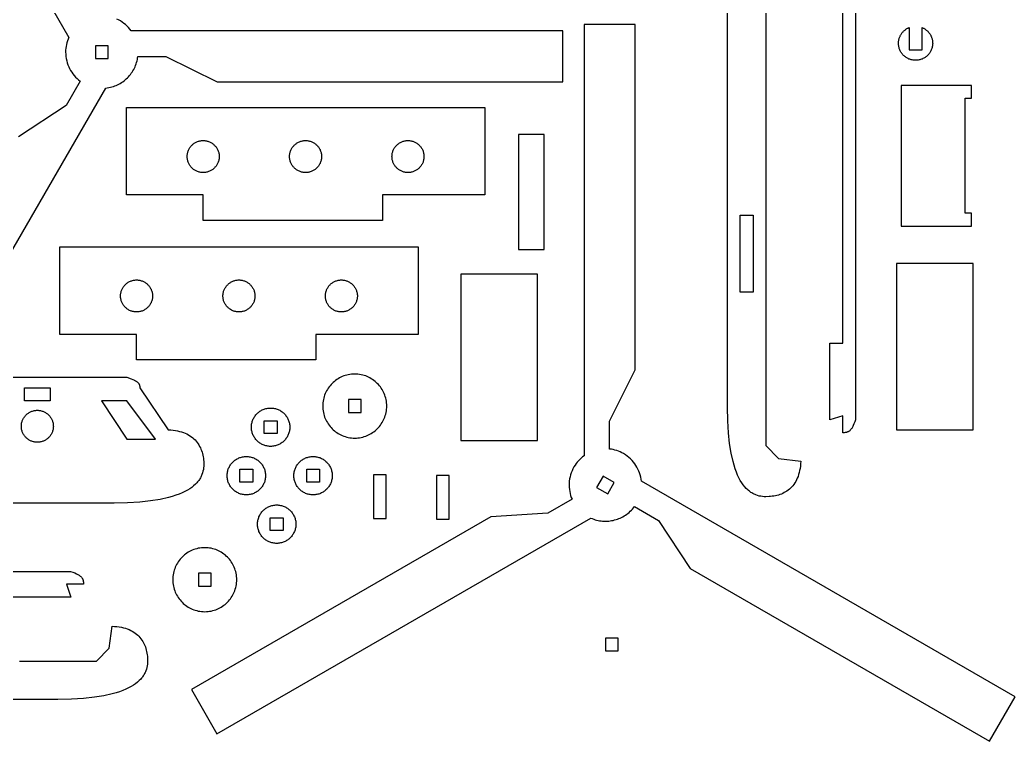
# Model space of a CAD drawing. Header units: inches. Extents: x -18 to 18, y -12.1 to 12.1.
# Drawn here: x -0.33 to 18.04, y -12.12 to 1.19 of the extents above; entities that cross this region are included whole.
import ezdxf

# ---------------------------------------------------------------- set-up
doc = ezdxf.new("R2010")
doc.units = ezdxf.units.IN
doc.header["$MEASUREMENT"] = 0
doc.layers.get('0').update_dxf_attribs({"color": 134})

msp = doc.modelspace()

# ---------------------------------------------------------------- linework, layer by layer
at = {"color": 156}
for points in [[(-3.408, 7.767), (0.574, 0.869), (0.561, 0.838), (0.549, 0.806), (0.539, 0.773), (0.531, 0.74), (0.524, 0.706), (0.519, 0.671), (0.516, 0.635), (0.515, 0.6), (0.517, 0.559), (0.52, 0.519), (0.526, 0.479), (0.535, 0.441), (0.545, 0.403), (0.558, 0.366), (0.572, 0.33), (0.589, 0.295), (0.607, 0.262), (0.628, 0.229), (0.65, 0.198), (0.674, 0.168), (0.699, 0.14), (0.726, 0.113), (0.755, 0.088), (0.785, 0.064), (0.526, -0.384), (-0.356, -0.966)], [(13.438, 3.964), (13.438, -5.249), (13.438, -6.666), (13.674, -6.902), (14.081, -6.956), (14.079, -7.001), (14.075, -7.045), (14.069, -7.087), (14.062, -7.127), (14.053, -7.165), (14.043, -7.201), (14.032, -7.236), (14.019, -7.268), (14.004, -7.299), (13.989, -7.329), (13.972, -7.356), (13.954, -7.382), (13.935, -7.407), (13.916, -7.429), (13.895, -7.451), (13.873, -7.47), (13.85, -7.489), (13.826, -7.506), (13.802, -7.521), (13.777, -7.535), (13.751, -7.548), (13.725, -7.56), (13.698, -7.57), (13.67, -7.579), (13.642, -7.587), (13.614, -7.593), (13.585, -7.599), (13.556, -7.603), (13.527, -7.607), (13.497, -7.609), (13.438, -7.611), (13.408, -7.61), (13.378, -7.607), (13.348, -7.603), (13.317, -7.597), (13.286, -7.588), (13.256, -7.578), (13.24, -7.571), (13.225, -7.564), (13.21, -7.557), (13.195, -7.549), (13.179, -7.54), (13.164, -7.53), (13.149, -7.52), (13.135, -7.508), (13.12, -7.497), (13.105, -7.484), (13.076, -7.456), (13.048, -7.425), (13.02, -7.39), (12.993, -7.351), (12.967, -7.308), (12.942, -7.261), (12.918, -7.21), (12.895, -7.155), (12.873, -7.095), (12.852, -7.03), (12.833, -6.96), (12.798, -6.806), (12.77, -6.629), (12.749, -6.43), (12.735, -6.206), (12.73, -5.957), (12.73, -2.178), (12.73, -1.469), (12.73, 3.728)], [(15.092, 2.783), (15.092, -3.831), (15.092, -6.188), (15.078, -6.23), (15.064, -6.267), (15.05, -6.298), (15.043, -6.313), (15.036, -6.326), (15.029, -6.338), (15.022, -6.349), (15.015, -6.359), (15.007, -6.368), (15, -6.377), (14.993, -6.384), (14.985, -6.391), (14.978, -6.397), (14.97, -6.403), (14.963, -6.407), (14.955, -6.411), (14.948, -6.415), (14.94, -6.418), (14.932, -6.421), (14.925, -6.423), (14.917, -6.424), (14.909, -6.426), (14.902, -6.427), (14.886, -6.428), (14.856, -6.43), (14.856, -6.114), (14.619, -6.193), (14.619, -4.776), (14.856, -4.776), (14.856, 3.964)], [(-2.726, -6.962), (1.256, -0.064), (1.285, -0.06), (1.314, -0.056), (1.342, -0.05), (1.369, -0.042), (1.396, -0.034), (1.423, -0.025), (1.449, -0.014), (1.475, -0.003), (1.5, 0.01), (1.524, 0.023), (1.548, 0.038), (1.571, 0.053), (1.593, 0.07), (1.614, 0.087), (1.635, 0.105), (1.655, 0.124), (1.675, 0.144), (1.693, 0.165), (1.711, 0.186), (1.727, 0.208), (1.743, 0.231), (1.758, 0.255), (1.772, 0.279), (1.784, 0.304), (1.796, 0.329), (1.807, 0.355), (1.817, 0.381), (1.825, 0.408), (1.833, 0.436), (1.839, 0.464), (1.844, 0.492), (1.848, 0.521), (2.366, 0.521), (3.311, 0.048), (9.689, 0.048), (9.689, 0.993), (1.726, 0.993), (1.702, 1.024), (1.677, 1.053), (1.65, 1.081), (1.621, 1.107), (1.591, 1.131), (1.56, 1.154), (1.527, 1.175), (1.493, 1.194), (1.458, 1.211)], [(-0.479, -5.403), (1.647, -5.403), (1.725, -5.432), (1.757, -5.445), (1.784, -5.459), (1.807, -5.472), (1.817, -5.478), (1.826, -5.485), (1.834, -5.491), (1.841, -5.497), (1.848, -5.503), (1.854, -5.509), (1.859, -5.515), (1.864, -5.521), (1.867, -5.527), (1.871, -5.533), (1.874, -5.539), (1.876, -5.545), (1.878, -5.551), (1.88, -5.556), (1.881, -5.562), (1.882, -5.568), (1.882, -5.573), (1.883, -5.579), (1.883, -5.601), (2.409, -6.376), (2.455, -6.378), (2.499, -6.382), (2.541, -6.388), (2.581, -6.395), (2.619, -6.403), (2.655, -6.414), (2.689, -6.425), (2.722, -6.438), (2.753, -6.452), (2.782, -6.468), (2.81, -6.485), (2.836, -6.503), (2.86, -6.521), (2.883, -6.541), (2.904, -6.562), (2.924, -6.584), (2.943, -6.607), (2.959, -6.631), (2.975, -6.655), (2.989, -6.68), (3.002, -6.706), (3.013, -6.732), (3.024, -6.759), (3.033, -6.787), (3.04, -6.815), (3.047, -6.843), (3.053, -6.872), (3.057, -6.901), (3.06, -6.93), (3.063, -6.96), (3.064, -7.019), (3.064, -7.049), (3.061, -7.079), (3.057, -7.109), (3.05, -7.14), (3.042, -7.171), (3.031, -7.201), (3.025, -7.217), (3.018, -7.232), (3.011, -7.247), (3.002, -7.262), (2.993, -7.277), (2.984, -7.293), (2.973, -7.308), (2.962, -7.322), (2.95, -7.337), (2.938, -7.352), (2.91, -7.381), (2.878, -7.409), (2.843, -7.437), (2.805, -7.464), (2.762, -7.49), (2.715, -7.515), (2.664, -7.539), (2.609, -7.562), (2.549, -7.584), (2.484, -7.605), (2.414, -7.624), (2.259, -7.659), (2.083, -7.687), (1.884, -7.708), (1.66, -7.722), (1.411, -7.727), (-2.369, -7.727)], [(-1.752, -8.991), (0.605, -8.991), (0.647, -9.004), (0.683, -9.018), (0.715, -9.032), (0.729, -9.039), (0.742, -9.046), (0.754, -9.054), (0.765, -9.061), (0.775, -9.068), (0.785, -9.075), (0.793, -9.083), (0.801, -9.09), (0.807, -9.097), (0.814, -9.105), (0.819, -9.112), (0.824, -9.12), (0.828, -9.127), (0.831, -9.135), (0.834, -9.143), (0.837, -9.15), (0.839, -9.158), (0.841, -9.166), (0.842, -9.173), (0.844, -9.181), (0.845, -9.196), (0.846, -9.227), (0.531, -9.227), (0.61, -9.463), (-0.807, -9.463)], [(-0.335, -10.644), (1.083, -10.644), (1.319, -10.408), (1.372, -10.001), (1.418, -10.004), (1.462, -10.008), (1.504, -10.013), (1.544, -10.021), (1.582, -10.029), (1.618, -10.039), (1.652, -10.051), (1.685, -10.064), (1.716, -10.078), (1.745, -10.094), (1.773, -10.11), (1.799, -10.128), (1.823, -10.147), (1.846, -10.167), (1.867, -10.188), (1.887, -10.21), (1.906, -10.233), (1.923, -10.256), (1.938, -10.281), (1.952, -10.306), (1.965, -10.332), (1.976, -10.358), (1.987, -10.385), (1.996, -10.413), (2.004, -10.441), (2.01, -10.469), (2.016, -10.498), (2.02, -10.527), (2.024, -10.556), (2.026, -10.585), (2.028, -10.644), (2.027, -10.674), (2.024, -10.705), (2.02, -10.735), (2.014, -10.766), (2.005, -10.796), (1.994, -10.827), (1.988, -10.842), (1.981, -10.858), (1.974, -10.873), (1.965, -10.888), (1.956, -10.903), (1.947, -10.918), (1.936, -10.933), (1.925, -10.948), (1.913, -10.963), (1.901, -10.978), (1.873, -11.006), (1.841, -11.035), (1.806, -11.063), (1.768, -11.089), (1.725, -11.116), (1.678, -11.141), (1.627, -11.165), (1.572, -11.188), (1.512, -11.21), (1.447, -11.231), (1.377, -11.25), (1.222, -11.285), (1.046, -11.313), (0.847, -11.334), (0.623, -11.348), (0.374, -11.353), (-3.406, -11.353)]]:
    msp.add_lwpolyline(points, dxfattribs=at)
for points in [[(10.555, -6.731), (10.555, -6.212), (11.028, -5.268), (11.028, 1.11), (10.083, 1.11), (10.083, -6.855), (10.056, -6.875), (10.029, -6.897), (10.004, -6.92), (9.98, -6.945), (9.957, -6.971), (9.936, -6.999), (9.916, -7.028), (9.897, -7.059), (9.878, -7.095), (9.861, -7.131), (9.846, -7.169), (9.834, -7.206), (9.824, -7.244), (9.816, -7.282), (9.811, -7.321), (9.808, -7.359), (9.807, -7.398), (9.809, -7.436), (9.812, -7.474), (9.818, -7.512), (9.826, -7.549), (9.836, -7.586), (9.848, -7.622), (9.862, -7.657), (9.414, -7.916), (8.36, -7.979), (2.836, -11.168), (3.309, -11.986), (10.207, -8.004), (10.234, -8.015), (10.261, -8.025), (10.288, -8.034), (10.315, -8.042), (10.343, -8.048), (10.371, -8.053), (10.398, -8.057), (10.426, -8.06), (10.454, -8.062), (10.482, -8.062), (10.51, -8.061), (10.538, -8.059), (10.565, -8.056), (10.592, -8.052), (10.62, -8.047), (10.646, -8.04), (10.673, -8.033), (10.699, -8.024), (10.725, -8.014), (10.751, -8.004), (10.776, -7.992), (10.8, -7.979), (10.824, -7.965), (10.848, -7.95), (10.871, -7.934), (10.893, -7.917), (10.915, -7.899), (10.936, -7.879), (10.956, -7.859), (10.975, -7.838), (10.994, -7.816), (11.012, -7.793), (11.46, -8.052), (12.042, -8.934), (17.566, -12.123), (18.038, -11.305), (11.142, -7.323), (11.137, -7.285), (11.129, -7.247), (11.12, -7.209), (11.108, -7.172), (11.094, -7.136), (11.078, -7.101), (11.06, -7.067), (11.04, -7.033), (11.019, -7.001), (10.995, -6.97), (10.969, -6.94), (10.941, -6.911), (10.911, -6.885), (10.88, -6.859), (10.846, -6.836), (10.811, -6.814), (10.781, -6.797), (10.749, -6.782), (10.718, -6.769), (10.686, -6.758), (10.653, -6.748), (10.621, -6.741), (10.588, -6.735)], [(16.084, 1.054), (16.084, 0.644), (16.32, 0.644), (16.32, 1.054), (16.331, 1.049), (16.341, 1.044), (16.351, 1.039), (16.361, 1.033), (16.371, 1.027), (16.381, 1.021), (16.39, 1.014), (16.399, 1.007), (16.408, 1), (16.417, 0.992), (16.425, 0.984), (16.433, 0.976), (16.441, 0.968), (16.448, 0.959), (16.455, 0.95), (16.462, 0.94), (16.468, 0.931), (16.474, 0.921), (16.48, 0.911), (16.485, 0.9), (16.49, 0.89), (16.494, 0.879), (16.498, 0.868), (16.502, 0.857), (16.505, 0.846), (16.508, 0.834), (16.511, 0.823), (16.513, 0.811), (16.515, 0.799), (16.516, 0.787), (16.516, 0.775), (16.517, 0.763), (16.516, 0.746), (16.515, 0.73), (16.513, 0.715), (16.51, 0.699), (16.507, 0.684), (16.502, 0.669), (16.498, 0.654), (16.492, 0.64), (16.486, 0.626), (16.479, 0.612), (16.471, 0.599), (16.463, 0.587), (16.454, 0.574), (16.445, 0.562), (16.435, 0.551), (16.424, 0.54), (16.413, 0.529), (16.402, 0.52), (16.39, 0.51), (16.378, 0.501), (16.365, 0.493), (16.352, 0.486), (16.338, 0.479), (16.324, 0.472), (16.31, 0.467), (16.295, 0.462), (16.28, 0.458), (16.265, 0.454), (16.25, 0.451), (16.234, 0.449), (16.218, 0.448), (16.202, 0.448), (16.186, 0.448), (16.17, 0.449), (16.154, 0.451), (16.138, 0.454), (16.123, 0.458), (16.108, 0.462), (16.093, 0.467), (16.079, 0.472), (16.065, 0.479), (16.052, 0.486), (16.038, 0.493), (16.026, 0.501), (16.013, 0.51), (16.001, 0.52), (15.99, 0.529), (15.979, 0.54), (15.969, 0.551), (15.959, 0.562), (15.949, 0.574), (15.941, 0.587), (15.932, 0.599), (15.925, 0.612), (15.918, 0.626), (15.912, 0.64), (15.906, 0.654), (15.901, 0.669), (15.897, 0.684), (15.893, 0.699), (15.89, 0.715), (15.888, 0.73), (15.887, 0.746), (15.887, 0.763), (15.887, 0.775), (15.888, 0.787), (15.889, 0.799), (15.89, 0.811), (15.893, 0.823), (15.895, 0.834), (15.898, 0.846), (15.901, 0.857), (15.905, 0.868), (15.909, 0.879), (15.914, 0.89), (15.919, 0.9), (15.924, 0.911), (15.929, 0.921), (15.935, 0.931), (15.942, 0.94), (15.949, 0.95), (15.956, 0.959), (15.963, 0.968), (15.971, 0.976), (15.978, 0.984), (15.987, 0.992), (15.995, 1), (16.004, 1.007), (16.013, 1.014), (16.023, 1.021), (16.032, 1.027), (16.042, 1.033), (16.052, 1.039), (16.062, 1.044), (16.073, 1.049)], [(1.303, 0.481), (1.303, 0.718), (1.067, 0.718), (1.067, 0.481)], [(17.232, -2.377), (17.114, -2.377), (17.114, -0.251), (17.232, -0.251), (17.232, -0.015), (15.933, -0.015), (15.933, -2.614), (17.232, -2.614)], [(1.637, -0.421), (8.251, -0.421), (8.251, -2.037), (6.361, -2.037), (6.361, -2.51), (3.054, -2.51), (3.054, -2.037), (1.637, -2.037)], [(2.759, -1.329), (2.759, -1.313), (2.76, -1.298), (2.762, -1.284), (2.765, -1.269), (2.768, -1.255), (2.772, -1.241), (2.777, -1.227), (2.782, -1.214), (2.788, -1.201), (2.794, -1.188), (2.801, -1.176), (2.809, -1.164), (2.817, -1.152), (2.826, -1.141), (2.835, -1.13), (2.845, -1.12), (2.855, -1.11), (2.866, -1.101), (2.877, -1.092), (2.889, -1.084), (2.901, -1.076), (2.913, -1.069), (2.926, -1.063), (2.939, -1.057), (2.952, -1.051), (2.966, -1.047), (2.98, -1.043), (2.994, -1.039), (3.009, -1.037), (3.024, -1.035), (3.039, -1.034), (3.054, -1.033), (3.069, -1.034), (3.084, -1.035), (3.099, -1.037), (3.113, -1.039), (3.128, -1.043), (3.142, -1.047), (3.155, -1.051), (3.169, -1.057), (3.182, -1.063), (3.195, -1.069), (3.207, -1.076), (3.219, -1.084), (3.231, -1.092), (3.242, -1.101), (3.252, -1.11), (3.263, -1.12), (3.272, -1.13), (3.282, -1.141), (3.291, -1.152), (3.299, -1.164), (3.306, -1.176), (3.314, -1.188), (3.32, -1.201), (3.326, -1.214), (3.331, -1.227), (3.336, -1.241), (3.34, -1.255), (3.343, -1.269), (3.346, -1.284), (3.348, -1.298), (3.349, -1.313), (3.349, -1.329), (3.349, -1.344), (3.348, -1.359), (3.346, -1.374), (3.343, -1.388), (3.34, -1.402), (3.336, -1.416), (3.331, -1.43), (3.326, -1.444), (3.32, -1.457), (3.314, -1.469), (3.306, -1.482), (3.299, -1.494), (3.291, -1.505), (3.282, -1.516), (3.272, -1.527), (3.263, -1.537), (3.252, -1.547), (3.242, -1.556), (3.231, -1.565), (3.219, -1.573), (3.207, -1.581), (3.195, -1.588), (3.182, -1.595), (3.169, -1.601), (3.155, -1.606), (3.142, -1.611), (3.128, -1.615), (3.113, -1.618), (3.099, -1.621), (3.084, -1.622), (3.069, -1.624), (3.054, -1.624), (3.039, -1.624), (3.024, -1.622), (3.009, -1.621), (2.994, -1.618), (2.98, -1.615), (2.966, -1.611), (2.952, -1.606), (2.939, -1.601), (2.926, -1.595), (2.913, -1.588), (2.901, -1.581), (2.889, -1.573), (2.877, -1.565), (2.866, -1.556), (2.855, -1.547), (2.845, -1.537), (2.835, -1.527), (2.826, -1.516), (2.817, -1.505), (2.809, -1.494), (2.801, -1.482), (2.794, -1.469), (2.788, -1.457), (2.782, -1.444), (2.777, -1.43), (2.772, -1.416), (2.768, -1.402), (2.765, -1.388), (2.762, -1.374), (2.76, -1.359), (2.759, -1.344)], [(4.648, -1.329), (4.649, -1.313), (4.65, -1.298), (4.652, -1.284), (4.654, -1.269), (4.658, -1.255), (4.662, -1.241), (4.666, -1.227), (4.672, -1.214), (4.678, -1.201), (4.684, -1.188), (4.691, -1.176), (4.699, -1.164), (4.707, -1.152), (4.716, -1.141), (4.725, -1.13), (4.735, -1.12), (4.745, -1.11), (4.756, -1.101), (4.767, -1.092), (4.779, -1.084), (4.791, -1.076), (4.803, -1.069), (4.816, -1.063), (4.829, -1.057), (4.842, -1.051), (4.856, -1.047), (4.87, -1.043), (4.884, -1.039), (4.899, -1.037), (4.914, -1.035), (4.929, -1.034), (4.944, -1.033), (4.959, -1.034), (4.974, -1.035), (4.989, -1.037), (5.003, -1.039), (5.017, -1.043), (5.031, -1.047), (5.045, -1.051), (5.059, -1.057), (5.072, -1.063), (5.084, -1.069), (5.097, -1.076), (5.109, -1.084), (5.12, -1.092), (5.131, -1.101), (5.142, -1.11), (5.152, -1.12), (5.162, -1.13), (5.172, -1.141), (5.18, -1.152), (5.189, -1.164), (5.196, -1.176), (5.203, -1.188), (5.21, -1.201), (5.216, -1.214), (5.221, -1.227), (5.226, -1.241), (5.23, -1.255), (5.233, -1.269), (5.236, -1.284), (5.237, -1.298), (5.239, -1.313), (5.239, -1.329), (5.239, -1.344), (5.237, -1.359), (5.236, -1.374), (5.233, -1.388), (5.23, -1.402), (5.226, -1.416), (5.221, -1.43), (5.216, -1.444), (5.21, -1.457), (5.203, -1.469), (5.196, -1.482), (5.189, -1.494), (5.18, -1.505), (5.172, -1.516), (5.162, -1.527), (5.152, -1.537), (5.142, -1.547), (5.131, -1.556), (5.12, -1.565), (5.109, -1.573), (5.097, -1.581), (5.084, -1.588), (5.072, -1.595), (5.059, -1.601), (5.045, -1.606), (5.031, -1.611), (5.017, -1.615), (5.003, -1.618), (4.989, -1.621), (4.974, -1.622), (4.959, -1.624), (4.944, -1.624), (4.929, -1.624), (4.914, -1.622), (4.899, -1.621), (4.884, -1.618), (4.87, -1.615), (4.856, -1.611), (4.842, -1.606), (4.829, -1.601), (4.816, -1.595), (4.803, -1.588), (4.791, -1.581), (4.779, -1.573), (4.767, -1.565), (4.756, -1.556), (4.745, -1.547), (4.735, -1.537), (4.725, -1.527), (4.716, -1.516), (4.707, -1.505), (4.699, -1.494), (4.691, -1.482), (4.684, -1.469), (4.678, -1.457), (4.672, -1.444), (4.666, -1.43), (4.662, -1.416), (4.658, -1.402), (4.654, -1.388), (4.652, -1.374), (4.65, -1.359), (4.649, -1.344)], [(6.538, -1.329), (6.539, -1.313), (6.54, -1.298), (6.542, -1.284), (6.544, -1.269), (6.548, -1.255), (6.551, -1.241), (6.556, -1.227), (6.561, -1.214), (6.567, -1.201), (6.574, -1.188), (6.581, -1.176), (6.589, -1.164), (6.597, -1.152), (6.606, -1.141), (6.615, -1.13), (6.625, -1.12), (6.635, -1.11), (6.646, -1.101), (6.657, -1.092), (6.668, -1.084), (6.68, -1.076), (6.693, -1.069), (6.706, -1.063), (6.719, -1.057), (6.732, -1.051), (6.746, -1.047), (6.76, -1.043), (6.774, -1.039), (6.789, -1.037), (6.803, -1.035), (6.818, -1.034), (6.833, -1.033), (6.849, -1.034), (6.864, -1.035), (6.878, -1.037), (6.893, -1.039), (6.907, -1.043), (6.921, -1.047), (6.935, -1.051), (6.948, -1.057), (6.961, -1.063), (6.974, -1.069), (6.987, -1.076), (6.998, -1.084), (7.01, -1.092), (7.021, -1.101), (7.032, -1.11), (7.042, -1.12), (7.052, -1.13), (7.061, -1.141), (7.07, -1.152), (7.078, -1.164), (7.086, -1.176), (7.093, -1.188), (7.1, -1.201), (7.106, -1.214), (7.111, -1.227), (7.115, -1.241), (7.119, -1.255), (7.123, -1.269), (7.125, -1.284), (7.127, -1.298), (7.128, -1.313), (7.129, -1.329), (7.128, -1.344), (7.127, -1.359), (7.125, -1.374), (7.123, -1.388), (7.119, -1.402), (7.115, -1.416), (7.111, -1.43), (7.106, -1.444), (7.1, -1.457), (7.093, -1.469), (7.086, -1.482), (7.078, -1.494), (7.07, -1.505), (7.061, -1.516), (7.052, -1.527), (7.042, -1.537), (7.032, -1.547), (7.021, -1.556), (7.01, -1.565), (6.998, -1.573), (6.987, -1.581), (6.974, -1.588), (6.961, -1.595), (6.948, -1.601), (6.935, -1.606), (6.921, -1.611), (6.907, -1.615), (6.893, -1.618), (6.878, -1.621), (6.864, -1.622), (6.849, -1.624), (6.833, -1.624), (6.818, -1.624), (6.803, -1.622), (6.789, -1.621), (6.774, -1.618), (6.76, -1.615), (6.746, -1.611), (6.732, -1.606), (6.719, -1.601), (6.706, -1.595), (6.693, -1.588), (6.68, -1.581), (6.668, -1.573), (6.657, -1.565), (6.646, -1.556), (6.635, -1.547), (6.625, -1.537), (6.615, -1.527), (6.606, -1.516), (6.597, -1.505), (6.589, -1.494), (6.581, -1.482), (6.574, -1.469), (6.567, -1.457), (6.561, -1.444), (6.556, -1.43), (6.551, -1.416), (6.548, -1.402), (6.544, -1.388), (6.542, -1.374), (6.54, -1.359), (6.539, -1.344)], [(9.348, -3.047), (9.348, -0.921), (8.875, -0.921), (8.875, -3.047)], [(13.202, -2.414), (13.202, -3.831), (12.966, -3.831), (12.966, -2.414)], [(0.407, -2.996), (7.021, -2.996), (7.021, -4.612), (5.132, -4.612), (5.132, -5.084), (1.824, -5.084), (1.824, -4.612), (0.407, -4.612)], [(17.264, -6.376), (17.264, -3.305), (15.847, -3.305), (15.847, -6.376)], [(1.529, -3.903), (1.53, -3.888), (1.531, -3.873), (1.533, -3.858), (1.535, -3.844), (1.539, -3.83), (1.543, -3.816), (1.547, -3.802), (1.552, -3.788), (1.558, -3.775), (1.565, -3.763), (1.572, -3.75), (1.58, -3.738), (1.588, -3.727), (1.597, -3.716), (1.606, -3.705), (1.616, -3.695), (1.626, -3.685), (1.637, -3.676), (1.648, -3.667), (1.659, -3.659), (1.671, -3.651), (1.684, -3.644), (1.697, -3.637), (1.71, -3.631), (1.723, -3.626), (1.737, -3.621), (1.751, -3.617), (1.765, -3.614), (1.78, -3.611), (1.794, -3.61), (1.809, -3.608), (1.824, -3.608), (1.84, -3.608), (1.855, -3.61), (1.869, -3.611), (1.884, -3.614), (1.898, -3.617), (1.912, -3.621), (1.926, -3.626), (1.939, -3.631), (1.952, -3.637), (1.965, -3.644), (1.978, -3.651), (1.99, -3.659), (2.001, -3.667), (2.012, -3.676), (2.023, -3.685), (2.033, -3.695), (2.043, -3.705), (2.052, -3.716), (2.061, -3.727), (2.069, -3.738), (2.077, -3.75), (2.084, -3.763), (2.091, -3.775), (2.097, -3.788), (2.102, -3.802), (2.106, -3.816), (2.11, -3.83), (2.114, -3.844), (2.116, -3.858), (2.118, -3.873), (2.119, -3.888), (2.12, -3.903), (2.119, -3.919), (2.118, -3.933), (2.116, -3.948), (2.114, -3.963), (2.11, -3.977), (2.106, -3.991), (2.102, -4.005), (2.097, -4.018), (2.091, -4.031), (2.084, -4.044), (2.077, -4.056), (2.069, -4.068), (2.061, -4.08), (2.052, -4.091), (2.043, -4.102), (2.033, -4.112), (2.023, -4.122), (2.012, -4.131), (2.001, -4.14), (1.99, -4.148), (1.978, -4.156), (1.965, -4.163), (1.952, -4.169), (1.939, -4.175), (1.926, -4.181), (1.912, -4.185), (1.898, -4.189), (1.884, -4.193), (1.869, -4.195), (1.855, -4.197), (1.84, -4.198), (1.824, -4.199), (1.809, -4.198), (1.794, -4.197), (1.78, -4.195), (1.765, -4.193), (1.751, -4.189), (1.737, -4.185), (1.723, -4.181), (1.71, -4.175), (1.697, -4.169), (1.684, -4.163), (1.671, -4.156), (1.659, -4.148), (1.648, -4.14), (1.637, -4.131), (1.626, -4.122), (1.616, -4.112), (1.606, -4.102), (1.597, -4.091), (1.588, -4.08), (1.58, -4.068), (1.572, -4.056), (1.565, -4.044), (1.558, -4.031), (1.552, -4.018), (1.547, -4.005), (1.543, -3.991), (1.539, -3.977), (1.535, -3.963), (1.533, -3.948), (1.531, -3.933), (1.53, -3.919)], [(3.419, -3.903), (3.419, -3.888), (3.42, -3.873), (3.422, -3.858), (3.425, -3.844), (3.428, -3.83), (3.432, -3.816), (3.437, -3.802), (3.442, -3.788), (3.448, -3.775), (3.455, -3.763), (3.462, -3.75), (3.469, -3.738), (3.478, -3.727), (3.486, -3.716), (3.496, -3.705), (3.506, -3.695), (3.516, -3.685), (3.526, -3.676), (3.538, -3.667), (3.549, -3.659), (3.561, -3.651), (3.574, -3.644), (3.586, -3.637), (3.599, -3.631), (3.613, -3.626), (3.626, -3.621), (3.641, -3.617), (3.655, -3.614), (3.669, -3.611), (3.684, -3.61), (3.699, -3.608), (3.714, -3.608), (3.729, -3.608), (3.744, -3.61), (3.759, -3.611), (3.774, -3.614), (3.788, -3.617), (3.802, -3.621), (3.816, -3.626), (3.829, -3.631), (3.842, -3.637), (3.855, -3.644), (3.867, -3.651), (3.879, -3.659), (3.891, -3.667), (3.902, -3.676), (3.913, -3.685), (3.923, -3.695), (3.933, -3.705), (3.942, -3.716), (3.951, -3.727), (3.959, -3.738), (3.967, -3.75), (3.974, -3.763), (3.98, -3.775), (3.986, -3.788), (3.992, -3.802), (3.996, -3.816), (4, -3.83), (4.004, -3.844), (4.006, -3.858), (4.008, -3.873), (4.009, -3.888), (4.01, -3.903), (4.009, -3.919), (4.008, -3.933), (4.006, -3.948), (4.004, -3.963), (4, -3.977), (3.996, -3.991), (3.992, -4.005), (3.986, -4.018), (3.98, -4.031), (3.974, -4.044), (3.967, -4.056), (3.959, -4.068), (3.951, -4.08), (3.942, -4.091), (3.933, -4.102), (3.923, -4.112), (3.913, -4.122), (3.902, -4.131), (3.891, -4.14), (3.879, -4.148), (3.867, -4.156), (3.855, -4.163), (3.842, -4.169), (3.829, -4.175), (3.816, -4.181), (3.802, -4.185), (3.788, -4.189), (3.774, -4.193), (3.759, -4.195), (3.744, -4.197), (3.729, -4.198), (3.714, -4.199), (3.699, -4.198), (3.684, -4.197), (3.669, -4.195), (3.655, -4.193), (3.641, -4.189), (3.626, -4.185), (3.613, -4.181), (3.599, -4.175), (3.586, -4.169), (3.574, -4.163), (3.561, -4.156), (3.549, -4.148), (3.538, -4.14), (3.526, -4.131), (3.516, -4.122), (3.506, -4.112), (3.496, -4.102), (3.486, -4.091), (3.478, -4.08), (3.469, -4.068), (3.462, -4.056), (3.455, -4.044), (3.448, -4.031), (3.442, -4.018), (3.437, -4.005), (3.432, -3.991), (3.428, -3.977), (3.425, -3.963), (3.422, -3.948), (3.42, -3.933), (3.419, -3.919)], [(5.309, -3.903), (5.309, -3.888), (5.31, -3.873), (5.312, -3.858), (5.315, -3.844), (5.318, -3.83), (5.322, -3.816), (5.327, -3.802), (5.332, -3.788), (5.338, -3.775), (5.344, -3.763), (5.352, -3.75), (5.359, -3.738), (5.367, -3.727), (5.376, -3.716), (5.385, -3.705), (5.395, -3.695), (5.406, -3.685), (5.416, -3.676), (5.427, -3.667), (5.439, -3.659), (5.451, -3.651), (5.463, -3.644), (5.476, -3.637), (5.489, -3.631), (5.503, -3.626), (5.516, -3.621), (5.53, -3.617), (5.545, -3.614), (5.559, -3.611), (5.574, -3.61), (5.589, -3.608), (5.604, -3.608), (5.619, -3.608), (5.634, -3.61), (5.649, -3.611), (5.663, -3.614), (5.678, -3.617), (5.692, -3.621), (5.705, -3.626), (5.719, -3.631), (5.732, -3.637), (5.745, -3.644), (5.757, -3.651), (5.769, -3.659), (5.781, -3.667), (5.792, -3.676), (5.802, -3.685), (5.813, -3.695), (5.823, -3.705), (5.832, -3.716), (5.841, -3.727), (5.849, -3.738), (5.857, -3.75), (5.864, -3.763), (5.87, -3.775), (5.876, -3.788), (5.881, -3.802), (5.886, -3.816), (5.89, -3.83), (5.893, -3.844), (5.896, -3.858), (5.898, -3.873), (5.899, -3.888), (5.899, -3.903), (5.899, -3.919), (5.898, -3.933), (5.896, -3.948), (5.893, -3.963), (5.89, -3.977), (5.886, -3.991), (5.881, -4.005), (5.876, -4.018), (5.87, -4.031), (5.864, -4.044), (5.857, -4.056), (5.849, -4.068), (5.841, -4.08), (5.832, -4.091), (5.823, -4.102), (5.813, -4.112), (5.802, -4.122), (5.792, -4.131), (5.781, -4.14), (5.769, -4.148), (5.757, -4.156), (5.745, -4.163), (5.732, -4.169), (5.719, -4.175), (5.705, -4.181), (5.692, -4.185), (5.678, -4.189), (5.663, -4.193), (5.649, -4.195), (5.634, -4.197), (5.619, -4.198), (5.604, -4.199), (5.589, -4.198), (5.574, -4.197), (5.559, -4.195), (5.545, -4.193), (5.53, -4.189), (5.516, -4.185), (5.503, -4.181), (5.489, -4.175), (5.476, -4.169), (5.463, -4.163), (5.451, -4.156), (5.439, -4.148), (5.427, -4.14), (5.416, -4.131), (5.406, -4.122), (5.395, -4.112), (5.385, -4.102), (5.376, -4.091), (5.367, -4.08), (5.359, -4.068), (5.352, -4.056), (5.344, -4.044), (5.338, -4.031), (5.332, -4.018), (5.327, -4.005), (5.322, -3.991), (5.318, -3.977), (5.315, -3.963), (5.312, -3.948), (5.31, -3.933), (5.309, -3.919)], [(9.225, -6.571), (9.225, -3.5), (7.808, -3.5), (7.808, -6.571)], [(5.851, -6.527), (5.881, -6.526), (5.911, -6.524), (5.941, -6.52), (5.97, -6.515), (5.999, -6.508), (6.027, -6.5), (6.054, -6.491), (6.081, -6.48), (6.107, -6.468), (6.132, -6.455), (6.157, -6.441), (6.181, -6.426), (6.204, -6.409), (6.227, -6.392), (6.248, -6.373), (6.268, -6.354), (6.288, -6.333), (6.307, -6.312), (6.324, -6.289), (6.341, -6.266), (6.356, -6.242), (6.37, -6.217), (6.383, -6.192), (6.395, -6.166), (6.406, -6.139), (6.415, -6.112), (6.423, -6.084), (6.43, -6.055), (6.435, -6.026), (6.439, -5.996), (6.441, -5.966), (6.442, -5.936), (6.441, -5.906), (6.439, -5.876), (6.435, -5.846), (6.43, -5.817), (6.423, -5.789), (6.415, -5.761), (6.406, -5.733), (6.395, -5.706), (6.383, -5.68), (6.37, -5.655), (6.356, -5.63), (6.341, -5.606), (6.324, -5.583), (6.307, -5.561), (6.288, -5.539), (6.268, -5.519), (6.248, -5.499), (6.227, -5.481), (6.204, -5.463), (6.181, -5.446), (6.157, -5.431), (6.132, -5.417), (6.107, -5.404), (6.081, -5.392), (6.054, -5.381), (6.027, -5.372), (5.999, -5.364), (5.97, -5.358), (5.941, -5.352), (5.911, -5.349), (5.881, -5.346), (5.851, -5.346), (5.821, -5.346), (5.791, -5.349), (5.761, -5.352), (5.732, -5.358), (5.704, -5.364), (5.676, -5.372), (5.648, -5.381), (5.621, -5.392), (5.595, -5.404), (5.57, -5.417), (5.545, -5.431), (5.521, -5.446), (5.498, -5.463), (5.476, -5.481), (5.454, -5.499), (5.434, -5.519), (5.414, -5.539), (5.395, -5.561), (5.378, -5.583), (5.361, -5.606), (5.346, -5.63), (5.332, -5.655), (5.319, -5.68), (5.307, -5.706), (5.296, -5.733), (5.287, -5.761), (5.279, -5.789), (5.272, -5.817), (5.267, -5.846), (5.264, -5.876), (5.261, -5.906), (5.26, -5.936), (5.261, -5.966), (5.264, -5.996), (5.267, -6.026), (5.272, -6.055), (5.279, -6.084), (5.287, -6.112), (5.296, -6.139), (5.307, -6.166), (5.319, -6.192), (5.332, -6.217), (5.346, -6.242), (5.361, -6.266), (5.378, -6.289), (5.395, -6.312), (5.414, -6.333), (5.434, -6.354), (5.454, -6.373), (5.476, -6.392), (5.498, -6.409), (5.521, -6.426), (5.545, -6.441), (5.57, -6.455), (5.595, -6.468), (5.621, -6.48), (5.648, -6.491), (5.676, -6.5), (5.704, -6.508), (5.732, -6.515), (5.761, -6.52), (5.791, -6.524), (5.821, -6.526)], [(-0.243, -5.601), (0.23, -5.601), (0.23, -5.838), (-0.243, -5.838)], [(2.176, -6.546), (1.647, -5.838), (1.175, -5.838), (1.647, -6.546)], [(5.969, -6.054), (5.969, -5.818), (5.733, -5.818), (5.733, -6.054)], [(-0.302, -6.31), (-0.301, -6.295), (-0.3, -6.28), (-0.298, -6.265), (-0.296, -6.251), (-0.292, -6.236), (-0.288, -6.222), (-0.284, -6.209), (-0.278, -6.195), (-0.273, -6.182), (-0.266, -6.169), (-0.259, -6.157), (-0.251, -6.145), (-0.243, -6.133), (-0.234, -6.122), (-0.225, -6.112), (-0.215, -6.101), (-0.205, -6.092), (-0.194, -6.082), (-0.183, -6.074), (-0.171, -6.065), (-0.159, -6.058), (-0.147, -6.05), (-0.134, -6.044), (-0.121, -6.038), (-0.108, -6.033), (-0.094, -6.028), (-0.08, -6.024), (-0.066, -6.021), (-0.051, -6.018), (-0.037, -6.016), (-0.022, -6.015), (-0.006, -6.015), (0.009, -6.015), (0.024, -6.016), (0.039, -6.018), (0.053, -6.021), (0.067, -6.024), (0.081, -6.028), (0.095, -6.033), (0.108, -6.038), (0.122, -6.044), (0.134, -6.05), (0.147, -6.058), (0.159, -6.065), (0.17, -6.074), (0.181, -6.082), (0.192, -6.092), (0.202, -6.101), (0.212, -6.112), (0.221, -6.122), (0.23, -6.133), (0.238, -6.145), (0.246, -6.157), (0.253, -6.169), (0.26, -6.182), (0.266, -6.195), (0.271, -6.209), (0.276, -6.222), (0.28, -6.236), (0.283, -6.251), (0.285, -6.265), (0.287, -6.28), (0.288, -6.295), (0.289, -6.31), (0.288, -6.325), (0.287, -6.34), (0.285, -6.355), (0.283, -6.37), (0.28, -6.384), (0.276, -6.398), (0.271, -6.412), (0.266, -6.425), (0.26, -6.438), (0.253, -6.451), (0.246, -6.463), (0.238, -6.475), (0.23, -6.487), (0.221, -6.498), (0.212, -6.509), (0.202, -6.519), (0.192, -6.529), (0.181, -6.538), (0.17, -6.547), (0.159, -6.555), (0.147, -6.563), (0.134, -6.57), (0.122, -6.576), (0.108, -6.582), (0.095, -6.587), (0.081, -6.592), (0.067, -6.596), (0.053, -6.599), (0.039, -6.602), (0.024, -6.604), (0.009, -6.605), (-0.006, -6.605), (-0.022, -6.605), (-0.037, -6.604), (-0.051, -6.602), (-0.066, -6.599), (-0.08, -6.596), (-0.094, -6.592), (-0.108, -6.587), (-0.121, -6.582), (-0.134, -6.576), (-0.147, -6.57), (-0.159, -6.563), (-0.171, -6.555), (-0.183, -6.547), (-0.194, -6.538), (-0.205, -6.529), (-0.215, -6.519), (-0.225, -6.509), (-0.234, -6.498), (-0.243, -6.487), (-0.251, -6.475), (-0.259, -6.463), (-0.266, -6.451), (-0.273, -6.438), (-0.278, -6.425), (-0.284, -6.412), (-0.288, -6.398), (-0.292, -6.384), (-0.296, -6.37), (-0.298, -6.355), (-0.3, -6.34), (-0.301, -6.325)], [(3.944, -6.326), (3.945, -6.308), (3.946, -6.29), (3.948, -6.272), (3.951, -6.255), (3.955, -6.238), (3.96, -6.221), (3.966, -6.204), (3.972, -6.188), (3.979, -6.173), (3.987, -6.157), (3.995, -6.143), (4.005, -6.128), (4.015, -6.114), (4.025, -6.101), (4.036, -6.088), (4.048, -6.076), (4.06, -6.064), (4.073, -6.053), (4.087, -6.042), (4.1, -6.032), (4.115, -6.023), (4.13, -6.015), (4.145, -6.007), (4.161, -6), (4.177, -5.993), (4.193, -5.988), (4.21, -5.983), (4.227, -5.979), (4.245, -5.976), (4.262, -5.974), (4.28, -5.972), (4.298, -5.972), (4.317, -5.972), (4.335, -5.974), (4.352, -5.976), (4.37, -5.979), (4.387, -5.983), (4.404, -5.988), (4.42, -5.993), (4.436, -6), (4.452, -6.007), (4.467, -6.015), (4.482, -6.023), (4.496, -6.032), (4.51, -6.042), (4.524, -6.053), (4.537, -6.064), (4.549, -6.076), (4.561, -6.088), (4.572, -6.101), (4.582, -6.114), (4.592, -6.128), (4.601, -6.143), (4.61, -6.157), (4.618, -6.173), (4.625, -6.188), (4.631, -6.204), (4.637, -6.221), (4.642, -6.238), (4.646, -6.255), (4.649, -6.272), (4.651, -6.29), (4.652, -6.308), (4.653, -6.326), (4.652, -6.344), (4.651, -6.362), (4.649, -6.38), (4.646, -6.398), (4.642, -6.415), (4.637, -6.431), (4.631, -6.448), (4.625, -6.464), (4.618, -6.48), (4.61, -6.495), (4.601, -6.51), (4.592, -6.524), (4.582, -6.538), (4.572, -6.551), (4.561, -6.564), (4.549, -6.577), (4.537, -6.588), (4.524, -6.6), (4.51, -6.61), (4.496, -6.62), (4.482, -6.629), (4.467, -6.638), (4.452, -6.646), (4.436, -6.653), (4.42, -6.659), (4.404, -6.665), (4.387, -6.669), (4.37, -6.673), (4.352, -6.676), (4.335, -6.679), (4.317, -6.68), (4.298, -6.68), (4.28, -6.68), (4.262, -6.679), (4.245, -6.676), (4.227, -6.673), (4.21, -6.669), (4.193, -6.665), (4.177, -6.659), (4.161, -6.653), (4.145, -6.646), (4.13, -6.638), (4.115, -6.629), (4.1, -6.62), (4.087, -6.61), (4.073, -6.6), (4.06, -6.588), (4.048, -6.577), (4.036, -6.564), (4.025, -6.551), (4.015, -6.538), (4.005, -6.524), (3.995, -6.51), (3.987, -6.495), (3.979, -6.48), (3.972, -6.464), (3.966, -6.448), (3.96, -6.431), (3.955, -6.415), (3.951, -6.398), (3.948, -6.38), (3.946, -6.362), (3.945, -6.344)], [(4.18, -6.208), (4.417, -6.208), (4.417, -6.444), (4.18, -6.444)], [(3.496, -7.222), (3.497, -7.203), (3.498, -7.186), (3.5, -7.168), (3.504, -7.15), (3.507, -7.133), (3.512, -7.116), (3.518, -7.1), (3.524, -7.084), (3.531, -7.068), (3.539, -7.053), (3.548, -7.038), (3.557, -7.024), (3.567, -7.01), (3.577, -6.996), (3.588, -6.984), (3.6, -6.971), (3.612, -6.959), (3.625, -6.948), (3.639, -6.938), (3.653, -6.928), (3.667, -6.919), (3.682, -6.91), (3.697, -6.902), (3.713, -6.895), (3.729, -6.889), (3.745, -6.883), (3.762, -6.879), (3.779, -6.875), (3.797, -6.871), (3.814, -6.869), (3.832, -6.868), (3.851, -6.867), (3.869, -6.868), (3.887, -6.869), (3.905, -6.871), (3.922, -6.875), (3.939, -6.879), (3.956, -6.883), (3.972, -6.889), (3.989, -6.895), (4.004, -6.902), (4.019, -6.91), (4.034, -6.919), (4.049, -6.928), (4.063, -6.938), (4.076, -6.948), (4.089, -6.959), (4.101, -6.971), (4.113, -6.984), (4.124, -6.996), (4.135, -7.01), (4.144, -7.024), (4.154, -7.038), (4.162, -7.053), (4.17, -7.068), (4.177, -7.084), (4.183, -7.1), (4.189, -7.116), (4.194, -7.133), (4.198, -7.15), (4.201, -7.168), (4.203, -7.186), (4.205, -7.203), (4.205, -7.222), (4.205, -7.24), (4.203, -7.258), (4.201, -7.276), (4.198, -7.293), (4.194, -7.31), (4.189, -7.327), (4.183, -7.343), (4.177, -7.36), (4.17, -7.375), (4.162, -7.391), (4.154, -7.405), (4.144, -7.42), (4.135, -7.434), (4.124, -7.447), (4.113, -7.46), (4.101, -7.472), (4.089, -7.484), (4.076, -7.495), (4.063, -7.506), (4.049, -7.515), (4.034, -7.525), (4.019, -7.533), (4.004, -7.541), (3.989, -7.548), (3.972, -7.555), (3.956, -7.56), (3.939, -7.565), (3.922, -7.569), (3.905, -7.572), (3.887, -7.574), (3.869, -7.576), (3.851, -7.576), (3.832, -7.576), (3.814, -7.574), (3.797, -7.572), (3.779, -7.569), (3.762, -7.565), (3.745, -7.56), (3.729, -7.555), (3.713, -7.548), (3.697, -7.541), (3.682, -7.533), (3.667, -7.525), (3.653, -7.515), (3.639, -7.506), (3.625, -7.495), (3.612, -7.484), (3.6, -7.472), (3.588, -7.46), (3.577, -7.447), (3.567, -7.434), (3.557, -7.42), (3.548, -7.405), (3.539, -7.391), (3.531, -7.375), (3.524, -7.36), (3.518, -7.343), (3.512, -7.327), (3.507, -7.31), (3.504, -7.293), (3.5, -7.276), (3.498, -7.258), (3.497, -7.24)], [(4.728, -7.222), (4.728, -7.203), (4.73, -7.186), (4.732, -7.168), (4.735, -7.15), (4.739, -7.133), (4.744, -7.116), (4.749, -7.1), (4.756, -7.084), (4.763, -7.068), (4.771, -7.053), (4.779, -7.038), (4.788, -7.024), (4.798, -7.01), (4.809, -6.996), (4.82, -6.984), (4.832, -6.971), (4.844, -6.959), (4.857, -6.948), (4.87, -6.938), (4.884, -6.928), (4.898, -6.919), (4.913, -6.91), (4.928, -6.902), (4.944, -6.895), (4.96, -6.889), (4.977, -6.883), (4.994, -6.879), (5.011, -6.875), (5.028, -6.871), (5.046, -6.869), (5.064, -6.868), (5.082, -6.867), (5.1, -6.868), (5.118, -6.869), (5.136, -6.871), (5.153, -6.875), (5.171, -6.879), (5.187, -6.883), (5.204, -6.889), (5.22, -6.895), (5.236, -6.902), (5.251, -6.91), (5.266, -6.919), (5.28, -6.928), (5.294, -6.938), (5.307, -6.948), (5.32, -6.959), (5.333, -6.971), (5.344, -6.984), (5.355, -6.996), (5.366, -7.01), (5.376, -7.024), (5.385, -7.038), (5.394, -7.053), (5.401, -7.068), (5.408, -7.084), (5.415, -7.1), (5.42, -7.116), (5.425, -7.133), (5.429, -7.15), (5.432, -7.168), (5.435, -7.186), (5.436, -7.203), (5.436, -7.222), (5.436, -7.24), (5.435, -7.258), (5.432, -7.276), (5.429, -7.293), (5.425, -7.31), (5.42, -7.327), (5.415, -7.343), (5.408, -7.36), (5.401, -7.375), (5.394, -7.391), (5.385, -7.405), (5.376, -7.42), (5.366, -7.434), (5.355, -7.447), (5.344, -7.46), (5.333, -7.472), (5.32, -7.484), (5.307, -7.495), (5.294, -7.506), (5.28, -7.515), (5.266, -7.525), (5.251, -7.533), (5.236, -7.541), (5.22, -7.548), (5.204, -7.555), (5.187, -7.56), (5.171, -7.565), (5.153, -7.569), (5.136, -7.572), (5.118, -7.574), (5.1, -7.576), (5.082, -7.576), (5.064, -7.576), (5.046, -7.574), (5.028, -7.572), (5.011, -7.569), (4.994, -7.565), (4.977, -7.56), (4.96, -7.555), (4.944, -7.548), (4.928, -7.541), (4.913, -7.533), (4.898, -7.525), (4.884, -7.515), (4.87, -7.506), (4.857, -7.495), (4.844, -7.484), (4.832, -7.472), (4.82, -7.46), (4.809, -7.447), (4.798, -7.434), (4.788, -7.42), (4.779, -7.405), (4.771, -7.391), (4.763, -7.375), (4.756, -7.36), (4.749, -7.343), (4.744, -7.327), (4.739, -7.31), (4.735, -7.293), (4.732, -7.276), (4.73, -7.258), (4.728, -7.24)], [(3.733, -7.104), (3.969, -7.104), (3.969, -7.34), (3.733, -7.34)], [(4.964, -7.104), (5.2, -7.104), (5.2, -7.34), (4.964, -7.34)], [(6.432, -8.012), (6.432, -7.207), (6.195, -7.207), (6.195, -8.012)], [(7.594, -8.024), (7.594, -7.22), (7.358, -7.22), (7.358, -8.024)], [(10.52, -7.555), (10.638, -7.35), (10.433, -7.232), (10.315, -7.437)], [(4.056, -8.117), (4.057, -8.099), (4.058, -8.081), (4.06, -8.063), (4.063, -8.046), (4.067, -8.029), (4.072, -8.012), (4.078, -7.995), (4.084, -7.979), (4.091, -7.964), (4.099, -7.948), (4.107, -7.934), (4.117, -7.919), (4.126, -7.905), (4.137, -7.892), (4.148, -7.879), (4.16, -7.867), (4.172, -7.855), (4.185, -7.844), (4.198, -7.833), (4.212, -7.823), (4.227, -7.814), (4.242, -7.806), (4.257, -7.798), (4.273, -7.791), (4.289, -7.784), (4.305, -7.779), (4.322, -7.774), (4.339, -7.77), (4.356, -7.767), (4.374, -7.765), (4.392, -7.763), (4.41, -7.763), (4.429, -7.763), (4.447, -7.765), (4.464, -7.767), (4.482, -7.77), (4.499, -7.774), (4.516, -7.779), (4.532, -7.784), (4.548, -7.791), (4.564, -7.798), (4.579, -7.806), (4.594, -7.814), (4.608, -7.823), (4.622, -7.833), (4.636, -7.844), (4.649, -7.855), (4.661, -7.867), (4.673, -7.879), (4.684, -7.892), (4.694, -7.905), (4.704, -7.919), (4.713, -7.934), (4.722, -7.948), (4.73, -7.964), (4.737, -7.979), (4.743, -7.995), (4.749, -8.012), (4.754, -8.029), (4.758, -8.046), (4.761, -8.063), (4.763, -8.081), (4.764, -8.099), (4.765, -8.117), (4.764, -8.135), (4.763, -8.153), (4.761, -8.171), (4.758, -8.189), (4.754, -8.206), (4.749, -8.223), (4.743, -8.239), (4.737, -8.255), (4.73, -8.271), (4.722, -8.286), (4.713, -8.301), (4.704, -8.315), (4.694, -8.329), (4.684, -8.343), (4.673, -8.355), (4.661, -8.368), (4.649, -8.379), (4.636, -8.391), (4.622, -8.401), (4.608, -8.411), (4.594, -8.42), (4.579, -8.429), (4.564, -8.437), (4.548, -8.444), (4.532, -8.45), (4.516, -8.456), (4.499, -8.46), (4.482, -8.464), (4.464, -8.467), (4.447, -8.47), (4.429, -8.471), (4.41, -8.472), (4.392, -8.471), (4.374, -8.47), (4.356, -8.467), (4.339, -8.464), (4.322, -8.46), (4.305, -8.456), (4.289, -8.45), (4.273, -8.444), (4.257, -8.437), (4.242, -8.429), (4.227, -8.42), (4.212, -8.411), (4.198, -8.401), (4.185, -8.391), (4.172, -8.379), (4.16, -8.368), (4.148, -8.355), (4.137, -8.343), (4.126, -8.329), (4.117, -8.315), (4.107, -8.301), (4.099, -8.286), (4.091, -8.271), (4.084, -8.255), (4.078, -8.239), (4.072, -8.223), (4.067, -8.206), (4.063, -8.189), (4.06, -8.171), (4.058, -8.153), (4.057, -8.135)], [(4.292, -7.999), (4.528, -7.999), (4.528, -8.235), (4.292, -8.235)], [(3.083, -9.733), (3.113, -9.732), (3.143, -9.729), (3.173, -9.726), (3.202, -9.721), (3.23, -9.714), (3.258, -9.706), (3.286, -9.697), (3.312, -9.686), (3.339, -9.674), (3.364, -9.661), (3.389, -9.647), (3.413, -9.632), (3.436, -9.615), (3.458, -9.598), (3.48, -9.579), (3.5, -9.559), (3.52, -9.539), (3.538, -9.517), (3.556, -9.495), (3.572, -9.472), (3.588, -9.448), (3.602, -9.423), (3.615, -9.398), (3.627, -9.372), (3.637, -9.345), (3.647, -9.317), (3.655, -9.289), (3.661, -9.261), (3.666, -9.232), (3.67, -9.202), (3.673, -9.172), (3.673, -9.142), (3.673, -9.112), (3.67, -9.082), (3.666, -9.052), (3.661, -9.023), (3.655, -8.994), (3.647, -8.966), (3.637, -8.939), (3.627, -8.912), (3.615, -8.886), (3.602, -8.861), (3.588, -8.836), (3.572, -8.812), (3.556, -8.789), (3.538, -8.766), (3.52, -8.745), (3.5, -8.724), (3.48, -8.705), (3.458, -8.686), (3.436, -8.669), (3.413, -8.652), (3.389, -8.637), (3.364, -8.623), (3.339, -8.61), (3.312, -8.598), (3.286, -8.587), (3.258, -8.578), (3.23, -8.57), (3.202, -8.563), (3.173, -8.558), (3.143, -8.554), (3.113, -8.552), (3.083, -8.551), (3.052, -8.552), (3.022, -8.554), (2.993, -8.558), (2.964, -8.563), (2.935, -8.57), (2.907, -8.578), (2.88, -8.587), (2.853, -8.598), (2.827, -8.61), (2.801, -8.623), (2.777, -8.637), (2.753, -8.652), (2.73, -8.669), (2.707, -8.686), (2.686, -8.705), (2.665, -8.724), (2.646, -8.745), (2.627, -8.766), (2.61, -8.789), (2.593, -8.812), (2.578, -8.836), (2.564, -8.861), (2.55, -8.886), (2.539, -8.912), (2.528, -8.939), (2.519, -8.966), (2.511, -8.994), (2.504, -9.023), (2.499, -9.052), (2.495, -9.082), (2.493, -9.112), (2.492, -9.142), (2.493, -9.172), (2.495, -9.202), (2.499, -9.232), (2.504, -9.261), (2.511, -9.289), (2.519, -9.317), (2.528, -9.345), (2.539, -9.372), (2.55, -9.398), (2.564, -9.423), (2.578, -9.448), (2.593, -9.472), (2.61, -9.495), (2.627, -9.517), (2.646, -9.539), (2.665, -9.559), (2.686, -9.579), (2.707, -9.598), (2.73, -9.615), (2.753, -9.632), (2.777, -9.647), (2.801, -9.661), (2.827, -9.674), (2.853, -9.686), (2.88, -9.697), (2.907, -9.706), (2.935, -9.714), (2.964, -9.721), (2.993, -9.726), (3.022, -9.729), (3.052, -9.732)], [(3.201, -9.26), (3.201, -9.024), (2.965, -9.024), (2.965, -9.26)], [(10.712, -10.22), (10.476, -10.22), (10.476, -10.456), (10.712, -10.456)]]:
    msp.add_lwpolyline(points, close=True, dxfattribs=at)

doc.saveas('drawing.dxf')
